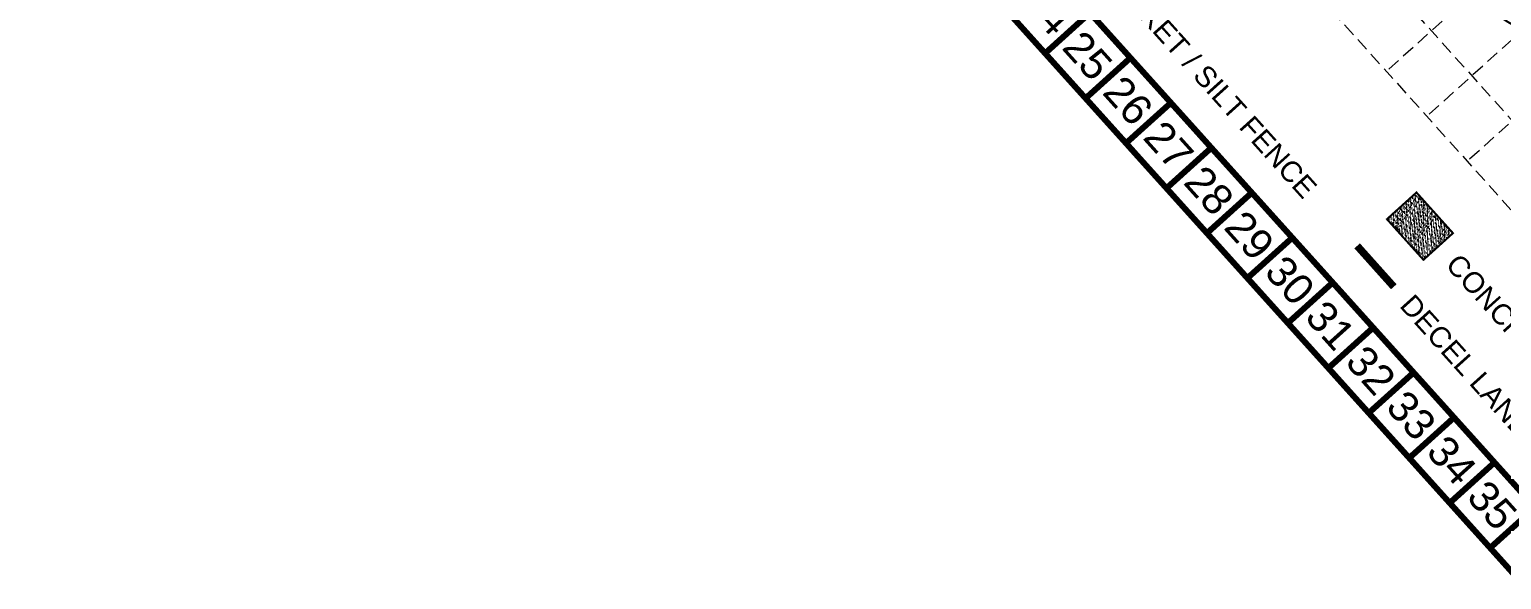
# Model space of a CAD drawing. Header units: inches. Extents: x 5194 to 8721, y 2249 to 5862.
# Drawn here: x 5194 to 6375, y 3236 to 3677 of the extents above; entities that cross this region are included whole.
import ezdxf
from ezdxf.enums import TextEntityAlignment as Align

# ---------------------------------------------------------------- set-up
doc = ezdxf.new("R2010")
doc.units = ezdxf.units.IN
doc.header["$LTSCALE"] = 60
doc.header["$MEASUREMENT"] = 0
doc.linetypes.add('HIDDEN', pattern=[0.375, 0.25, -0.125])
for name, color, linetype in [('03139 BASE$0$CPPAVEMENT', 7, 'Continuous'), ('03139 TOPO$0$EP', 7, 'Continuous'), ('BASE', 7, 'Continuous'), ('grid', 254, 'HIDDEN'), ('LEGEND', 7, 'Continuous')]:
    doc.layers.add(name, color=color, linetype=linetype)
doc.styles.add("L200'", font='ARIAL.TTF', dxfattribs={"height": 0.001969})
doc.styles.get("Standard").update_dxf_attribs({"font": 'ARIAL.TTF'})

msp = doc.modelspace()

# ---------------------------------------------------------------- hatches: boundary and pattern name
at = {"layer": 'BASE'}
h = msp.add_hatch(dxfattribs=at)
h.set_pattern_fill('AR-SAND', color=30, scale=1.279553, angle=-47.9925, style=0)
h.set_pattern_definition([(349.5075, (6936.5663, 2656.3762), (1.7780453, 1.7098554), [0, -1.94492, 0, -2.1752393, 0, -2.079273]), (319.5075, (6936.5663, 2656.3762), (4.198724, 0.733968), [0, -1.049233, 0, -1.752987, 0, -0.671765]), (279.5075, (6935.513, 2657.5456), (2.672058, -2.9560207), [0, -0.6397763, 0, -2.3031946, 0, -3.0069485]), (269.5075, (6935.513, 2657.5456), (3.40866, -2.106604), [0, -0.319888, 0, -1.509872, 0, -1.727396])])
h.paths.add_polyline_path([(6312.6, 3492.6), (6336.3, 3514), (6307, 3546.6), (6283.3, 3525.2)])

# ---------------------------------------------------------------- linework, layer by layer
at = {"layer": '03139 BASE$0$CPPAVEMENT', "color": 130, "const_width": 6}
msp.add_lwpolyline([(6288.8, 3471), (6259.4, 3503.8)], dxfattribs=at)
at = {"layer": '03139 TOPO$0$EP'}
for points in [[(5687.7, 4401, 0.000003), (5652.9, 4443.6, 0.000043)], [(6389.5, 3677.7, 0.000763), (6318.1, 3722.3, 0.003615)]]:
    msp.add_lwpolyline(points, format="xyb", dxfattribs=at)
at = {"layer": 'BASE', "const_width": 4.85}
for points in [[(5197.3, 4559.4), (7275.2, 2252.3), (8717.2, 3551), (6639.3, 5858.1)], [(5265.7, 4555.9), (7278.8, 2320.6), (8648.7, 3554.5), (6636.1, 5789.3)]]:
    msp.add_lwpolyline(points, close=True, dxfattribs=at)
for points in [[(6009, 3658.2), (6045, 3690.7)], [(6041.5, 3622.1), (6077.5, 3654.6)], [(6073.9, 3586.1), (6110, 3618.6)], [(6106.4, 3550), (6142.4, 3582.5)], [(6138.9, 3514), (6174.9, 3546.5)], [(6171.3, 3477.9), (6207.4, 3510.4)], [(6203.8, 3441.9), (6239.8, 3474.4)], [(6236.3, 3405.8), (6272.3, 3438.3)], [(6268.7, 3369.8), (6304.8, 3402.3)], [(6301.2, 3333.7), (6337.2, 3366.2)], [(6333.7, 3297.7), (6369.7, 3330.2)], [(6366.1, 3261.6), (6402.2, 3294.1)]]:
    msp.add_lwpolyline(points, dxfattribs=at)
at = {"layer": 'BASE', "color": 30, "const_width": 1.6}
msp.add_lwpolyline([(6283.3, 3525.2), (6312.6, 3492.6), (6336.3, 3514), (6307, 3546.6)], close=True, dxfattribs=at)
at = {"layer": 'grid', "color": 252, "linetype": 'HIDDEN', "lineweight": 0, "ltscale": 0.7}
for p, q in [((7544.8, 4780.2), (6282.9, 3643.7)), ((7577.3, 4744.2), (6315.4, 3607.7)), ((7609.7, 4708.1), (6347.8, 3571.6)), ((5410.6, 4684.8), (7423.6, 2449.7)), ((5374.5, 4652.3), (7387.5, 2417.2))]:
    msp.add_line(p, q, dxfattribs=at)

# ---------------------------------------------------------------- texts
at = {"layer": 'BASE'}
for s, p in [('24', (6010.8, 3692.4)), ('25', (6043.2, 3656.4)), ('26', (6075.7, 3620.4)), ('27', (6108.2, 3584.3)), ('28', (6140.7, 3548.3)), ('29', (6173.1, 3512.2)), ('30', (6205.6, 3476.2)), ('31', (6238.1, 3440.1)), ('32', (6270.5, 3404.1)), ('33', (6303, 3368)), ('34', (6335.5, 3332)), ('35', (6367.9, 3295.9))]:
    msp.add_text(s, height=24.26, rotation=312.0075, dxfattribs=at).set_placement(p, align=Align.MIDDLE_CENTER)
at = {"layer": 'LEGEND', "style": "L200'"}
for s, height, p in [('EROSION BLANKET / SILT FENCE', 16.543, (5967.8, 3816.2)), ('CONCRETE WASHOUT', 16.543, (6329.5, 3488)), ('DECEL LANE', 16.54, (6292.7, 3455.4))]:
    msp.add_text(s, height=height, rotation=312.0075, dxfattribs=at).set_placement(p)

doc.saveas('drawing.dxf')
